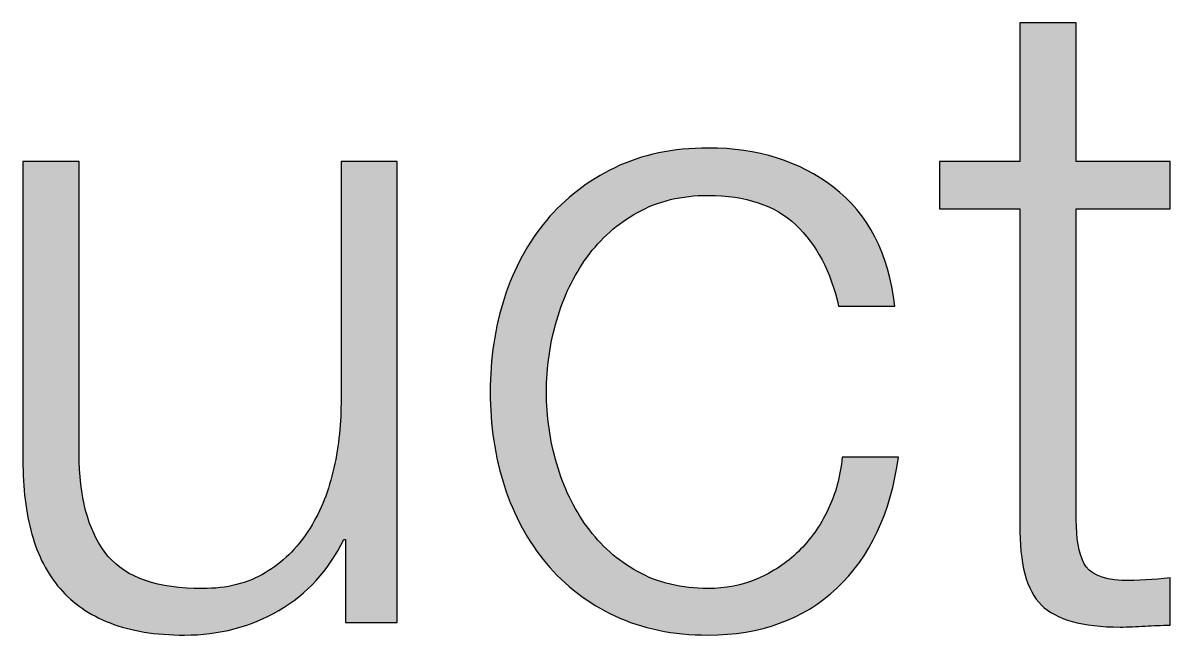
# Paper-space layout 'A3mask' of a CAD drawing. Extents: x 0 to 394, y 0 to 277.
# Drawn here: x 322.52 to 326.052, y 39.345 to 41.229 of the extents above; entities that cross this region are included whole.
import ezdxf
from ezdxf.enums import TextEntityAlignment as Align

# ---------------------------------------------------------------- set-up
doc = ezdxf.new("R2010")
doc.units = 0
doc.layers.get('0').update_dxf_attribs({"linetype": 'CONTINUOUS'})
doc.layers.get('Defpoints').update_dxf_attribs({"linetype": 'CONTINUOUS'})
doc.layers.add('JPP_Mask', color=7, linetype='CONTINUOUS')
doc.styles.add('JPP', font='arial.ttf')

# ---------------------------------------------------------------- blocks, each defined once
blk = doc.blocks.new('A3mask')
at = {"true_color": 0x004a91}
h = blk.add_hatch(color=154, dxfattribs=at)
edge = h.paths.add_edge_path()
edge.add_spline(control_points=[(326.0515, 40.7295), (326.0515, 40.766), (326.0515, 40.8024), (326.0515, 40.8024), (326.0515, 40.8024), (326.0334, 40.8024), (326.0064, 40.8024)], knot_values=[18.749925, 18.749925, 18.749925, 18.749925, 19.249925, 19.249925, 19.249925, 19.5, 19.5, 19.5, 19.5], degree=3, periodic=0)
edge.add_spline(control_points=[(326.0064, 40.8024), (325.9793, 40.8024), (325.9432, 40.8024), (325.9071, 40.8024)], knot_values=[18.49993, 18.49993, 18.49993, 18.49993, 18.749925, 18.749925, 18.749925, 18.749925], degree=3, periodic=0)
edge.add_spline(control_points=[(325.9071, 40.8024), (325.889, 40.8024), (325.871, 40.8024), (325.854, 40.8024)], knot_values=[18.374932, 18.374932, 18.374932, 18.374932, 18.49993, 18.49993, 18.49993, 18.49993], degree=3, periodic=0)
edge.add_spline(control_points=[(325.854, 40.8024), (325.8371, 40.8024), (325.8213, 40.8024), (325.8078, 40.8024)], knot_values=[18.249935, 18.249935, 18.249935, 18.249935, 18.374932, 18.374932, 18.374932, 18.374932], degree=3, periodic=0)
edge.add_spline(control_points=[(325.8078, 40.8024), (325.801, 40.8024), (325.7948, 40.8024), (325.7893, 40.8024)], knot_values=[18.187436, 18.187436, 18.187436, 18.187436, 18.249935, 18.249935, 18.249935, 18.249935], degree=3, periodic=0)
edge.add_spline(control_points=[(325.7893, 40.8024), (325.7838, 40.8024), (325.779, 40.8024), (325.7751, 40.8024)], knot_values=[18.124938, 18.124938, 18.124938, 18.124938, 18.187436, 18.187436, 18.187436, 18.187436], degree=3, periodic=0)
edge.add_spline(control_points=[(325.7751, 40.8024), (325.7731, 40.8024), (325.7713, 40.8024), (325.7698, 40.8024)], knot_values=[18.093688, 18.093688, 18.093688, 18.093688, 18.124938, 18.124938, 18.124938, 18.124938], degree=3, periodic=0)
edge.add_spline(control_points=[(325.7698, 40.8024), (325.7683, 40.8024), (325.767, 40.8024), (325.7659, 40.8024)], knot_values=[18.062439, 18.062439, 18.062439, 18.062439, 18.093688, 18.093688, 18.093688, 18.093688], degree=3, periodic=0)
edge.add_spline(control_points=[(325.7659, 40.8024), (325.7654, 40.8024), (325.7649, 40.8024), (325.7645, 40.8024)], knot_values=[18.046814, 18.046814, 18.046814, 18.046814, 18.062439, 18.062439, 18.062439, 18.062439], degree=3, periodic=0)
edge.add_spline(control_points=[(325.7645, 40.8024), (325.7641, 40.8024), (325.7638, 40.8024), (325.7635, 40.8024)], knot_values=[18.031189, 18.031189, 18.031189, 18.031189, 18.046814, 18.046814, 18.046814, 18.046814], degree=3, periodic=0)
edge.add_spline(control_points=[(325.7635, 40.8024), (325.7634, 40.8024), (325.7633, 40.8024), (325.7631, 40.8024)], knot_values=[18.023377, 18.023377, 18.023377, 18.023377, 18.031189, 18.031189, 18.031189, 18.031189], degree=3, periodic=0)
edge.add_spline(control_points=[(325.7631, 40.8024), (325.763, 40.8024), (325.763, 40.8024), (325.7629, 40.8024)], knot_values=[18.015565, 18.015565, 18.015565, 18.015565, 18.023377, 18.023377, 18.023377, 18.023377], degree=3, periodic=0)
edge.add_spline(control_points=[(325.7629, 40.8024), (325.7629, 40.8024), (325.7628, 40.8024), (325.7628, 40.8024)], knot_values=[18.011659, 18.011659, 18.011659, 18.011659, 18.015565, 18.015565, 18.015565, 18.015565], degree=3, periodic=0)
edge.add_spline(control_points=[(325.7628, 40.8024), (325.7628, 40.8024), (325.7628, 40.8024), (325.7627, 40.8024)], knot_values=[18.007752, 18.007752, 18.007752, 18.007752, 18.011659, 18.011659, 18.011659, 18.011659], degree=3, periodic=0)
edge.add_spline(control_points=[(325.7627, 40.8024), (325.7627, 40.8024), (325.7627, 40.8024), (325.7627, 40.8024)], knot_values=[18.005799, 18.005799, 18.005799, 18.005799, 18.007752, 18.007752, 18.007752, 18.007752], degree=3, periodic=0)
edge.add_spline(control_points=[(325.7627, 40.8024), (325.7627, 40.8024), (325.7627, 40.8024), (325.7627, 40.8024)], knot_values=[18.003846, 18.003846, 18.003846, 18.003846, 18.005799, 18.005799, 18.005799, 18.005799], degree=3, periodic=0)
edge.add_spline(control_points=[(325.7627, 40.8024), (325.7627, 40.8024), (325.7627, 40.8024), (325.7627, 40.8024)], knot_values=[18.00287, 18.00287, 18.00287, 18.00287, 18.003846, 18.003846, 18.003846, 18.003846], degree=3, periodic=0)
edge.add_spline(control_points=[(325.7627, 40.8024), (325.7627, 40.8024), (325.7627, 40.8024), (325.7627, 40.8024)], knot_values=[18.001893, 18.001893, 18.001893, 18.001893, 18.00287, 18.00287, 18.00287, 18.00287], degree=3, periodic=0)
edge.add_spline(control_points=[(325.7627, 40.8024), (325.7627, 40.8024), (325.7627, 40.8024), (325.7627, 40.8024)], knot_values=[18.001405, 18.001405, 18.001405, 18.001405, 18.001893, 18.001893, 18.001893, 18.001893], degree=3, periodic=0)
edge.add_spline(control_points=[(325.7627, 40.8024), (325.7627, 40.8024), (325.7627, 40.8024), (325.7627, 40.8024)], knot_values=[18.000917, 18.000917, 18.000917, 18.000917, 18.001405, 18.001405, 18.001405, 18.001405], degree=3, periodic=0)
edge.add_spline(control_points=[(325.7627, 40.8024), (325.7627, 40.8024), (325.7627, 40.8024), (325.7627, 40.8024), (325.7627, 40.8024), (325.7627, 40.8024), (325.7627, 40.8024)], knot_values=[17.99994, 17.99994, 17.99994, 17.99994, 18.000856, 18.000856, 18.000856, 18.000917, 18.000917, 18.000917, 18.000917], degree=3, periodic=0)
edge.add_spline(control_points=[(325.7627, 40.8024), (325.7627, 40.8024), (325.7627, 40.8291), (325.7627, 40.869)], knot_values=[17.749945, 17.749945, 17.749945, 17.749945, 17.99994, 17.99994, 17.99994, 17.99994], degree=3, periodic=0)
edge.add_spline(control_points=[(325.7627, 40.869), (325.7627, 40.909), (325.7627, 40.9623), (325.7627, 41.0156)], knot_values=[17.49995, 17.49995, 17.49995, 17.49995, 17.749945, 17.749945, 17.749945, 17.749945], degree=3, periodic=0)
edge.add_spline(control_points=[(325.7627, 41.0156), (325.7627, 41.0422), (325.7627, 41.0689), (325.7627, 41.0939)], knot_values=[17.374952, 17.374952, 17.374952, 17.374952, 17.49995, 17.49995, 17.49995, 17.49995], degree=3, periodic=0)
edge.add_spline(control_points=[(325.7627, 41.0939), (325.7627, 41.1188), (325.7627, 41.1422), (325.7627, 41.1621)], knot_values=[17.249955, 17.249955, 17.249955, 17.249955, 17.374952, 17.374952, 17.374952, 17.374952], degree=3, periodic=0)
edge.add_spline(control_points=[(325.7627, 41.1621), (325.7627, 41.1721), (325.7627, 41.1813), (325.7627, 41.1894)], knot_values=[17.187456, 17.187456, 17.187456, 17.187456, 17.249955, 17.249955, 17.249955, 17.249955], degree=3, periodic=0)
edge.add_spline(control_points=[(325.7627, 41.1894), (325.7627, 41.1975), (325.7627, 41.2046), (325.7627, 41.2104)], knot_values=[17.124958, 17.124958, 17.124958, 17.124958, 17.187456, 17.187456, 17.187456, 17.187456], degree=3, periodic=0)
edge.add_spline(control_points=[(325.7627, 41.2104), (325.7627, 41.2133), (325.7627, 41.2159), (325.7627, 41.2182)], knot_values=[17.093708, 17.093708, 17.093708, 17.093708, 17.124958, 17.124958, 17.124958, 17.124958], degree=3, periodic=0)
edge.add_spline(control_points=[(325.7627, 41.2182), (325.7627, 41.2205), (325.7627, 41.2224), (325.7627, 41.2239)], knot_values=[17.062459, 17.062459, 17.062459, 17.062459, 17.093708, 17.093708, 17.093708, 17.093708], degree=3, periodic=0)
edge.add_spline(control_points=[(325.7627, 41.2287), (325.7627, 41.2287), (325.7627, 41.2287), (325.7627, 41.2287), (325.7627, 41.2287), (325.7627, 41.2287), (325.7627, 41.2287)], knot_values=[16.999959, 16.999959, 16.999959, 16.999959, 17, 17, 17, 17.000692, 17.000692, 17.000692, 17.000692], degree=3, periodic=0)
edge.add_spline(control_points=[(325.7627, 41.2287), (325.7627, 41.2287), (325.7518, 41.2287), (325.7356, 41.2287)], knot_values=[16.749965, 16.749965, 16.749965, 16.749965, 16.999959, 16.999959, 16.999959, 16.999959], degree=3, periodic=0)
edge.add_spline(control_points=[(325.7356, 41.2287), (325.7194, 41.2287), (325.6977, 41.2287), (325.676, 41.2287)], knot_values=[16.49997, 16.49997, 16.49997, 16.49997, 16.749965, 16.749965, 16.749965, 16.749965], degree=3, periodic=0)
edge.add_spline(control_points=[(325.676, 41.2287), (325.6652, 41.2287), (325.6544, 41.2287), (325.6442, 41.2287)], knot_values=[16.374972, 16.374972, 16.374972, 16.374972, 16.49997, 16.49997, 16.49997, 16.49997], degree=3, periodic=0)
edge.add_spline(control_points=[(325.6442, 41.2287), (325.6341, 41.2287), (325.6246, 41.2287), (325.6165, 41.2287)], knot_values=[16.249975, 16.249975, 16.249975, 16.249975, 16.374972, 16.374972, 16.374972, 16.374972], degree=3, periodic=0)
edge.add_spline(control_points=[(325.6165, 41.2287), (325.6124, 41.2287), (325.6087, 41.2287), (325.6054, 41.2287)], knot_values=[16.187476, 16.187476, 16.187476, 16.187476, 16.249975, 16.249975, 16.249975, 16.249975], degree=3, periodic=0)
edge.add_spline(control_points=[(325.6054, 41.2287), (325.6021, 41.2287), (325.5992, 41.2287), (325.5969, 41.2287)], knot_values=[16.124977, 16.124977, 16.124977, 16.124977, 16.187476, 16.187476, 16.187476, 16.187476], degree=3, periodic=0)
edge.add_spline(control_points=[(325.5937, 41.2287), (325.5928, 41.2287), (325.592, 41.2287), (325.5914, 41.2287)], knot_values=[16.062479, 16.062479, 16.062479, 16.062479, 16.093728, 16.093728, 16.093728, 16.093728], degree=3, periodic=0)
edge.add_spline(control_points=[(325.5894, 41.2287), (325.5894, 41.2287), (325.5894, 41.2287), (325.5894, 41.2287), (325.5894, 41.2287), (325.5894, 41.2287), (325.5894, 41.2287)], knot_values=[15.99998, 15.99998, 15.99998, 15.99998, 16.001424, 16.001424, 16.001424, 16.001445, 16.001445, 16.001445, 16.001445], degree=3, periodic=0)
edge.add_spline(control_points=[(325.5894, 41.2287), (325.5894, 41.2287), (325.5894, 41.1221), (325.5894, 41.0156)], knot_values=[15.49999, 15.49999, 15.49999, 15.49999, 15.99998, 15.99998, 15.99998, 15.99998], degree=3, periodic=0)
edge.add_spline(control_points=[(325.5894, 41.0156), (325.5894, 40.909), (325.5894, 40.8024), (325.5894, 40.8024), (325.5894, 40.8024), (325.5894, 40.8024), (325.5894, 40.8024)], knot_values=[14.999268, 14.999268, 14.999268, 14.999268, 15.499258, 15.499258, 15.499258, 15.49999, 15.49999, 15.49999, 15.49999], degree=3, periodic=0)
edge.add_spline(control_points=[(325.5866, 40.8024), (325.5857, 40.8024), (325.5846, 40.8024), (325.5833, 40.8024)], knot_values=[14.906252, 14.906252, 14.906252, 14.906252, 14.937501, 14.937501, 14.937501, 14.937501], degree=3, periodic=0)
edge.add_spline(control_points=[(325.5833, 40.8024), (325.582, 40.8024), (325.5805, 40.8024), (325.5788, 40.8024)], knot_values=[14.875002, 14.875002, 14.875002, 14.875002, 14.906252, 14.906252, 14.906252, 14.906252], degree=3, periodic=0)
edge.add_spline(control_points=[(325.5788, 40.8024), (325.5754, 40.8024), (325.5713, 40.8024), (325.5666, 40.8024)], knot_values=[14.812504, 14.812504, 14.812504, 14.812504, 14.875002, 14.875002, 14.875002, 14.875002], degree=3, periodic=0)
edge.add_spline(control_points=[(325.5666, 40.8024), (325.5619, 40.8024), (325.5565, 40.8024), (325.5507, 40.8024)], knot_values=[14.750005, 14.750005, 14.750005, 14.750005, 14.812504, 14.812504, 14.812504, 14.812504], degree=3, periodic=0)
edge.add_spline(control_points=[(325.5507, 40.8024), (325.5391, 40.8024), (325.5256, 40.8024), (325.5111, 40.8024)], knot_values=[14.625008, 14.625008, 14.625008, 14.625008, 14.750005, 14.750005, 14.750005, 14.750005], degree=3, periodic=0)
edge.add_spline(control_points=[(325.5111, 40.8024), (325.4966, 40.8024), (325.4811, 40.8024), (325.4656, 40.8024)], knot_values=[14.50001, 14.50001, 14.50001, 14.50001, 14.625008, 14.625008, 14.625008, 14.625008], degree=3, periodic=0)
edge.add_spline(control_points=[(325.4656, 40.8024), (325.4347, 40.8024), (325.4038, 40.8024), (325.3806, 40.8024)], knot_values=[14.250015, 14.250015, 14.250015, 14.250015, 14.50001, 14.50001, 14.50001, 14.50001], degree=3, periodic=0)
edge.add_spline(control_points=[(325.3806, 40.8024), (325.3573, 40.8024), (325.3419, 40.8024), (325.3419, 40.8024), (325.3419, 40.8024), (325.3419, 40.8024), (325.3419, 40.8024)], knot_values=[13.999043, 13.999043, 13.999043, 13.999043, 14.249058, 14.249058, 14.249058, 14.250015, 14.250015, 14.250015, 14.250015], degree=3, periodic=0)
edge.add_spline(control_points=[(325.3419, 40.8008), (325.3419, 40.8002), (325.3419, 40.7996), (325.3419, 40.7988)], knot_values=[13.906272, 13.906272, 13.906272, 13.906272, 13.937521, 13.937521, 13.937521, 13.937521], degree=3, periodic=0)
edge.add_spline(control_points=[(325.3419, 40.7961), (325.3419, 40.7942), (325.3419, 40.7917), (325.3419, 40.789)], knot_values=[13.812524, 13.812524, 13.812524, 13.812524, 13.875023, 13.875023, 13.875023, 13.875023], degree=3, periodic=0)
edge.add_spline(control_points=[(325.3419, 40.789), (325.3419, 40.7862), (325.3419, 40.7831), (325.3419, 40.7796)], knot_values=[13.750025, 13.750025, 13.750025, 13.750025, 13.812524, 13.812524, 13.812524, 13.812524], degree=3, periodic=0)
edge.add_spline(control_points=[(325.3419, 40.7796), (325.3419, 40.7728), (325.3419, 40.7648), (325.3419, 40.7563)], knot_values=[13.625027, 13.625027, 13.625027, 13.625027, 13.750025, 13.750025, 13.750025, 13.750025], degree=3, periodic=0)
edge.add_spline(control_points=[(325.3419, 40.7563), (325.3419, 40.7478), (325.3419, 40.7387), (325.3419, 40.7295)], knot_values=[13.50003, 13.50003, 13.50003, 13.50003, 13.625027, 13.625027, 13.625027, 13.625027], degree=3, periodic=0)
edge.add_spline(control_points=[(325.3419, 40.7295), (325.3419, 40.7113), (325.3419, 40.6931), (325.3419, 40.6794)], knot_values=[13.250035, 13.250035, 13.250035, 13.250035, 13.50003, 13.50003, 13.50003, 13.50003], degree=3, periodic=0)
edge.add_spline(control_points=[(325.3419, 40.6794), (325.3419, 40.6658), (325.3419, 40.6567), (325.3419, 40.6567), (325.3419, 40.6567), (325.3419, 40.6567), (325.3419, 40.6567)], knot_values=[12.999308, 12.999308, 12.999308, 12.999308, 13.249343, 13.249343, 13.249343, 13.250035, 13.250035, 13.250035, 13.250035], degree=3, periodic=0)
edge.add_spline(control_points=[(325.3446, 40.6567), (325.3456, 40.6567), (325.3467, 40.6567), (325.348, 40.6567)], knot_values=[12.906292, 12.906292, 12.906292, 12.906292, 12.937541, 12.937541, 12.937541, 12.937541], degree=3, periodic=0)
edge.add_spline(control_points=[(325.348, 40.6567), (325.3493, 40.6567), (325.3508, 40.6567), (325.3525, 40.6567)], knot_values=[12.875042, 12.875042, 12.875042, 12.875042, 12.906292, 12.906292, 12.906292, 12.906292], degree=3, periodic=0)
edge.add_spline(control_points=[(325.3525, 40.6567), (325.3559, 40.6567), (325.36, 40.6567), (325.3647, 40.6567)], knot_values=[12.812544, 12.812544, 12.812544, 12.812544, 12.875042, 12.875042, 12.875042, 12.875042], degree=3, periodic=0)
edge.add_spline(control_points=[(325.3647, 40.6567), (325.3694, 40.6567), (325.3747, 40.6567), (325.3805, 40.6567)], knot_values=[12.750045, 12.750045, 12.750045, 12.750045, 12.812544, 12.812544, 12.812544, 12.812544], degree=3, periodic=0)
edge.add_spline(control_points=[(325.3805, 40.6567), (325.3921, 40.6567), (325.4057, 40.6567), (325.4202, 40.6567)], knot_values=[12.625048, 12.625048, 12.625048, 12.625048, 12.750045, 12.750045, 12.750045, 12.750045], degree=3, periodic=0)
edge.add_spline(control_points=[(325.4202, 40.6567), (325.4347, 40.6567), (325.4502, 40.6567), (325.4656, 40.6567)], knot_values=[12.50005, 12.50005, 12.50005, 12.50005, 12.625048, 12.625048, 12.625048, 12.625048], degree=3, periodic=0)
edge.add_spline(control_points=[(325.4656, 40.6567), (325.4966, 40.6567), (325.5275, 40.6567), (325.5507, 40.6567)], knot_values=[12.250055, 12.250055, 12.250055, 12.250055, 12.50005, 12.50005, 12.50005, 12.50005], degree=3, periodic=0)
edge.add_spline(control_points=[(325.5507, 40.6567), (325.5739, 40.6567), (325.5894, 40.6567), (325.5894, 40.6567), (325.5894, 40.6567), (325.5894, 40.6567), (325.5894, 40.6567)], knot_values=[11.999694, 11.999694, 11.999694, 11.999694, 12.249749, 12.249749, 12.249749, 12.250055, 12.250055, 12.250055, 12.250055], degree=3, periodic=0)
edge.add_spline(control_points=[(325.5894, 40.6539), (325.5894, 40.653), (325.5894, 40.6518), (325.5894, 40.6505)], knot_values=[11.953186, 11.953186, 11.953186, 11.953186, 11.968811, 11.968811, 11.968811, 11.968811], degree=3, periodic=0)
edge.add_spline(control_points=[(325.5894, 40.6505), (325.5894, 40.6491), (325.5894, 40.6476), (325.5894, 40.6458)], knot_values=[11.937561, 11.937561, 11.937561, 11.937561, 11.953186, 11.953186, 11.953186, 11.953186], degree=3, periodic=0)
edge.add_spline(control_points=[(325.5894, 40.6458), (325.5894, 40.6422), (325.5894, 40.6379), (325.5894, 40.6327)], knot_values=[11.906312, 11.906312, 11.906312, 11.906312, 11.937561, 11.937561, 11.937561, 11.937561], degree=3, periodic=0)
edge.add_spline(control_points=[(325.5894, 40.6327), (325.5894, 40.6275), (325.5894, 40.6216), (325.5894, 40.615)], knot_values=[11.875063, 11.875063, 11.875063, 11.875063, 11.906312, 11.906312, 11.906312, 11.906312], degree=3, periodic=0)
edge.add_spline(control_points=[(325.5894, 40.615), (325.5894, 40.6017), (325.5894, 40.5856), (325.5894, 40.5671)], knot_values=[11.812564, 11.812564, 11.812564, 11.812564, 11.875063, 11.875063, 11.875063, 11.875063], degree=3, periodic=0)
edge.add_spline(control_points=[(325.5894, 40.5671), (325.5894, 40.5486), (325.5894, 40.5278), (325.5894, 40.505)], knot_values=[11.750065, 11.750065, 11.750065, 11.750065, 11.812564, 11.812564, 11.812564, 11.812564], degree=3, periodic=0)
edge.add_spline(control_points=[(325.5894, 40.505), (325.5894, 40.4595), (325.5894, 40.4064), (325.5894, 40.3495)], knot_values=[11.625068, 11.625068, 11.625068, 11.625068, 11.750065, 11.750065, 11.750065, 11.750065], degree=3, periodic=0)
edge.add_spline(control_points=[(325.5894, 40.3495), (325.5894, 40.2927), (325.5894, 40.232), (325.5894, 40.1713)], knot_values=[11.50007, 11.50007, 11.50007, 11.50007, 11.625068, 11.625068, 11.625068, 11.625068], degree=3, periodic=0)
edge.add_spline(control_points=[(325.5894, 40.1713), (325.5894, 40.0499), (325.5894, 39.9285), (325.5894, 39.8375)], knot_values=[11.250075, 11.250075, 11.250075, 11.250075, 11.50007, 11.50007, 11.50007, 11.50007], degree=3, periodic=0)
edge.add_spline(control_points=[(325.5894, 39.8375), (325.5894, 39.7464), (325.5894, 39.6857), (325.5894, 39.6857), (325.5876, 39.5647), (325.6096, 39.4816), (325.6554, 39.4369)], knot_values=[10, 10, 10, 10, 10.250075, 10.250075, 10.250075, 11.250075, 11.250075, 11.250075, 11.250075], degree=3, periodic=0)
edge.add_spline(control_points=[(325.6554, 39.4369), (325.7012, 39.3919), (325.7819, 39.3693), (325.8975, 39.3693)], knot_values=[9, 9, 9, 9, 10, 10, 10, 10], degree=3, periodic=0)
edge.add_spline(control_points=[(325.8975, 39.3693), (325.9231, 39.3693), (325.9488, 39.3703), (325.9745, 39.3722)], knot_values=[8, 8, 8, 8, 9, 9, 9, 9], degree=3, periodic=0)
edge.add_spline(control_points=[(325.9745, 39.3722), (326.0001, 39.374), (326.0258, 39.3748), (326.0515, 39.3748)], knot_values=[7, 7, 7, 7, 8, 8, 8, 8], degree=3, periodic=0)
edge.add_spline(control_points=[(326.0515, 39.3748), (326.0515, 39.3748), (326.0515, 39.5207), (326.0515, 39.5207), (326.002, 39.5152), (325.9525, 39.5124), (325.903, 39.5124)], knot_values=[5, 5, 5, 5, 6, 6, 6, 7, 7, 7, 7], degree=3, periodic=0)
edge.add_spline(control_points=[(325.903, 39.5124), (325.8406, 39.5161), (325.8016, 39.5339), (325.7861, 39.566)], knot_values=[4, 4, 4, 4, 5, 5, 5, 5], degree=3, periodic=0)
edge.add_spline(control_points=[(325.7861, 39.566), (325.7705, 39.5981), (325.7627, 39.6426), (325.7627, 39.6994)], knot_values=[3, 3, 3, 3, 4, 4, 4, 4], degree=3, periodic=0)
edge.add_spline(control_points=[(325.7627, 39.6994), (325.7627, 39.6994), (325.7627, 40.6567), (325.7627, 40.6567), (325.7627, 40.6567), (325.8349, 40.6567), (325.9071, 40.6567)], knot_values=[1.5, 1.5, 1.5, 1.5, 2.5, 2.5, 2.5, 3, 3, 3, 3], degree=3, periodic=0)
edge.add_spline(control_points=[(325.9071, 40.6567), (325.9793, 40.6567), (326.0515, 40.6567), (326.0515, 40.6567), (326.0515, 40.6567), (326.0515, 40.6931), (326.0515, 40.7295)], knot_values=[0.5, 0.5, 0.5, 0.5, 1, 1, 1, 1.5, 1.5, 1.5, 1.5], degree=3, periodic=0)
h = blk.add_hatch(color=154, dxfattribs=at)
edge = h.paths.add_edge_path()
edge.add_spline(control_points=[(324.1633, 39.8714), (324.1422, 39.9437), (324.1317, 40.0176), (324.1317, 40.0928), (324.1317, 40.168), (324.1422, 40.2417), (324.1633, 40.3142)], knot_values=[4, 4, 4, 4, 5, 5, 5, 6, 6, 6, 6], degree=3, periodic=0)
edge.add_spline(control_points=[(324.1633, 40.3142), (324.1843, 40.3866), (324.2156, 40.4513), (324.2568, 40.5081)], knot_values=[3, 3, 3, 3, 4, 4, 4, 4], degree=3, periodic=0)
edge.add_spline(control_points=[(324.2568, 40.5081), (324.2981, 40.5649), (324.3498, 40.6109), (324.4122, 40.6456)], knot_values=[2, 2, 2, 2, 3, 3, 3, 3], degree=3, periodic=0)
edge.add_spline(control_points=[(324.4122, 40.6456), (324.4745, 40.6804), (324.547, 40.698), (324.6295, 40.698)], knot_values=[1, 1, 1, 1, 2, 2, 2, 2], degree=3, periodic=0)
edge.add_spline(control_points=[(324.6295, 40.698), (324.745, 40.698), (324.8348, 40.6677), (324.899, 40.6072)], knot_values=[0, 0, 0, 0, 1, 1, 1, 1], degree=3, periodic=0)
edge.add_spline(control_points=[(324.899, 40.6072), (324.9632, 40.5467), (325.0072, 40.4631), (325.0311, 40.3569)], knot_values=[27, 27, 27, 27, 28, 28, 28, 28], degree=3, periodic=0)
edge.add_spline(control_points=[(325.0311, 40.3569), (325.0311, 40.3569), (325.2044, 40.3569), (325.2044, 40.3569), (325.1841, 40.52), (325.1214, 40.642), (325.0159, 40.7227)], knot_values=[25, 25, 25, 25, 26, 26, 26, 27, 27, 27, 27], degree=3, periodic=0)
edge.add_spline(control_points=[(325.0159, 40.7227), (324.9105, 40.8034), (324.7817, 40.8437), (324.6295, 40.8437)], knot_values=[24, 24, 24, 24, 25, 25, 25, 25], degree=3, periodic=0)
edge.add_spline(control_points=[(324.6295, 40.8437), (324.5213, 40.8437), (324.4255, 40.8235), (324.3421, 40.7832)], knot_values=[23, 23, 23, 23, 24, 24, 24, 24], degree=3, periodic=0)
edge.add_spline(control_points=[(324.3421, 40.7832), (324.2586, 40.7429), (324.1885, 40.6888), (324.1317, 40.6209)], knot_values=[22, 22, 22, 22, 23, 23, 23, 23], degree=3, periodic=0)
edge.add_spline(control_points=[(324.1317, 40.6209), (324.0748, 40.5531), (324.0317, 40.4737), (324.0024, 40.3829)], knot_values=[21, 21, 21, 21, 22, 22, 22, 22], degree=3, periodic=0)
edge.add_spline(control_points=[(324.0024, 40.3829), (323.973, 40.2922), (323.9584, 40.1954), (323.9584, 40.0928)], knot_values=[20, 20, 20, 20, 21, 21, 21, 21], degree=3, periodic=0)
edge.add_spline(control_points=[(323.9584, 40.0928), (323.9584, 39.99), (323.973, 39.8934), (324.0024, 39.8027)], knot_values=[19, 19, 19, 19, 20, 20, 20, 20], degree=3, periodic=0)
edge.add_spline(control_points=[(324.0024, 39.8027), (324.0317, 39.7119), (324.0748, 39.6326), (324.1317, 39.5647)], knot_values=[18, 18, 18, 18, 19, 19, 19, 19], degree=3, periodic=0)
edge.add_spline(control_points=[(324.1317, 39.5647), (324.1885, 39.4968), (324.2586, 39.4432), (324.3421, 39.4038)], knot_values=[17, 17, 17, 17, 18, 18, 18, 18], degree=3, periodic=0)
edge.add_spline(control_points=[(324.3421, 39.4038), (324.4255, 39.3643), (324.5213, 39.3446), (324.6295, 39.3446)], knot_values=[16, 16, 16, 16, 17, 17, 17, 17], degree=3, periodic=0)
edge.add_spline(control_points=[(324.6295, 39.3446), (324.7908, 39.3446), (324.9229, 39.3927), (325.0256, 39.489), (325.1282, 39.5853), (325.1915, 39.7196), (325.2154, 39.8921)], knot_values=[14, 14, 14, 14, 15, 15, 15, 16, 16, 16, 16], degree=3, periodic=0)
edge.add_spline(control_points=[(325.2154, 39.8921), (325.2154, 39.8921), (325.0421, 39.8921), (325.0421, 39.8921), (325.0366, 39.8333), (325.0219, 39.7793), (324.9981, 39.7296)], knot_values=[12, 12, 12, 12, 13, 13, 13, 14, 14, 14, 14], degree=3, periodic=0)
edge.add_spline(control_points=[(324.9981, 39.7296), (324.9742, 39.6802), (324.944, 39.6376), (324.9073, 39.6018)], knot_values=[11, 11, 11, 11, 12, 12, 12, 12], degree=3, periodic=0)
edge.add_spline(control_points=[(324.9073, 39.6018), (324.8706, 39.566), (324.8284, 39.5381), (324.7808, 39.5179), (324.7331, 39.4977), (324.6827, 39.4877), (324.6295, 39.4877)], knot_values=[9, 9, 9, 9, 10, 10, 10, 11, 11, 11, 11], degree=3, periodic=0)
edge.add_spline(control_points=[(324.6295, 39.4877), (324.547, 39.4877), (324.4745, 39.505), (324.4122, 39.54)], knot_values=[8, 8, 8, 8, 9, 9, 9, 9], degree=3, periodic=0)
edge.add_spline(control_points=[(324.4122, 39.54), (324.3498, 39.5747), (324.2981, 39.6207), (324.2568, 39.6775)], knot_values=[7, 7, 7, 7, 8, 8, 8, 8], degree=3, periodic=0)
edge.add_spline(control_points=[(324.2568, 39.6775), (324.2156, 39.7343), (324.1843, 39.799), (324.1633, 39.8714)], knot_values=[6, 6, 6, 6, 7, 7, 7, 7], degree=3, periodic=0)
h = blk.add_hatch(color=154, dxfattribs=at)
edge = h.paths.add_edge_path()
edge.add_spline(control_points=[(322.6932, 39.8782), (322.6932, 39.8782), (322.6932, 40.8024), (322.6932, 40.8024), (322.6932, 40.8024), (322.6498, 40.8024), (322.6065, 40.8024)], knot_values=[9.5, 9.5, 9.5, 9.5, 10.5, 10.5, 10.5, 11, 11, 11, 11], degree=3, periodic=0)
edge.add_spline(control_points=[(322.6065, 40.8024), (322.5632, 40.8024), (322.5199, 40.8024), (322.5199, 40.8024), (322.5199, 40.8024), (322.5199, 40.5721), (322.5199, 40.3417)], knot_values=[8.5, 8.5, 8.5, 8.5, 9, 9, 9, 9.5, 9.5, 9.5, 9.5], degree=3, periodic=0)
edge.add_spline(control_points=[(322.5199, 40.3417), (322.5199, 40.1114), (322.5199, 39.8811), (322.5199, 39.8811), (322.5199, 39.7967), (322.529, 39.7215), (322.5473, 39.6554), (322.5657, 39.5894), (322.5946, 39.5334), (322.634, 39.4877)], knot_values=[6, 6, 6, 6, 6.5, 6.5, 6.5, 7.5, 7.5, 7.5, 8.5, 8.5, 8.5, 8.5], degree=3, periodic=0)
edge.add_spline(control_points=[(322.634, 39.4877), (322.6734, 39.4419), (322.7248, 39.4066), (322.788, 39.3819)], knot_values=[5, 5, 5, 5, 6, 6, 6, 6], degree=3, periodic=0)
edge.add_spline(control_points=[(322.788, 39.3819), (322.8513, 39.357), (322.9278, 39.3446), (323.0177, 39.3446)], knot_values=[4, 4, 4, 4, 5, 5, 5, 5], degree=3, periodic=0)
edge.add_spline(control_points=[(323.0177, 39.3446), (323.124, 39.3446), (323.2208, 39.3698), (323.3079, 39.4203)], knot_values=[3, 3, 3, 3, 4, 4, 4, 4], degree=3, periodic=0)
edge.add_spline(control_points=[(323.3079, 39.4203), (323.3949, 39.4708), (323.4615, 39.5436), (323.5073, 39.6389)], knot_values=[2, 2, 2, 2, 3, 3, 3, 3], degree=3, periodic=0)
edge.add_spline(control_points=[(323.5073, 39.6389), (323.5073, 39.6389), (323.5128, 39.6389), (323.5128, 39.6389)], knot_values=[1.00001, 1.00001, 1.00001, 1.00001, 2, 2, 2, 2], degree=3, periodic=0)
edge.add_spline(control_points=[(323.5128, 39.6389), (323.5128, 39.6389), (323.5128, 39.575), (323.5128, 39.5111)], knot_values=[0.5, 0.5, 0.5, 0.5, 1, 1, 1, 1], degree=3, periodic=0)
edge.add_spline(control_points=[(323.5128, 39.5111), (323.5128, 39.4471), (323.5128, 39.3832), (323.5128, 39.3832), (323.5128, 39.3832), (323.5228, 39.3832), (323.5377, 39.3832)], knot_values=[20.749965, 20.749965, 20.749965, 20.749965, 21.249965, 21.249965, 21.249965, 21.5, 21.5, 21.5, 21.5], degree=3, periodic=0)
edge.add_spline(control_points=[(323.5377, 39.3832), (323.5527, 39.3832), (323.5726, 39.3832), (323.5926, 39.3832)], knot_values=[20.49997, 20.49997, 20.49997, 20.49997, 20.749965, 20.749965, 20.749965, 20.749965], degree=3, periodic=0)
edge.add_spline(control_points=[(323.5926, 39.3832), (323.6025, 39.3832), (323.6125, 39.3832), (323.6219, 39.3832)], knot_values=[20.374972, 20.374972, 20.374972, 20.374972, 20.49997, 20.49997, 20.49997, 20.49997], degree=3, periodic=0)
edge.add_spline(control_points=[(323.6219, 39.3832), (323.6312, 39.3832), (323.6399, 39.3832), (323.6474, 39.3832)], knot_values=[20.249975, 20.249975, 20.249975, 20.249975, 20.374972, 20.374972, 20.374972, 20.374972], degree=3, periodic=0)
edge.add_spline(control_points=[(323.6474, 39.3832), (323.6511, 39.3832), (323.6546, 39.3832), (323.6576, 39.3832)], knot_values=[20.187476, 20.187476, 20.187476, 20.187476, 20.249975, 20.249975, 20.249975, 20.249975], degree=3, periodic=0)
edge.add_spline(control_points=[(323.6576, 39.3832), (323.6606, 39.3832), (323.6633, 39.3832), (323.6655, 39.3832)], knot_values=[20.124977, 20.124977, 20.124977, 20.124977, 20.187476, 20.187476, 20.187476, 20.187476], degree=3, periodic=0)
edge.add_spline(control_points=[(323.6684, 39.3832), (323.6692, 39.3832), (323.67, 39.3832), (323.6705, 39.3832)], knot_values=[20.062479, 20.062479, 20.062479, 20.062479, 20.093728, 20.093728, 20.093728, 20.093728], degree=3, periodic=0)
edge.add_spline(control_points=[(323.6723, 39.3832), (323.6723, 39.3832), (323.6723, 39.3832), (323.6723, 39.3832), (323.6723, 39.3832), (323.6723, 39.3832), (323.6723, 39.3832)], knot_values=[19.99998, 19.99998, 19.99998, 19.99998, 20.001425, 20.001425, 20.001425, 20.001445, 20.001445, 20.001445, 20.001445], degree=3, periodic=0)
edge.add_spline(control_points=[(323.6723, 39.3832), (323.6723, 39.3832), (323.6723, 39.738), (323.6723, 40.0928)], knot_values=[19.49999, 19.49999, 19.49999, 19.49999, 19.99998, 19.99998, 19.99998, 19.99998], degree=3, periodic=0)
edge.add_spline(control_points=[(323.6723, 40.0928), (323.6723, 40.4476), (323.6723, 40.8024), (323.6723, 40.8024), (323.6723, 40.8024), (323.6723, 40.8024), (323.6723, 40.8024)], knot_values=[18.999023, 18.999023, 18.999023, 18.999023, 19.499013, 19.499013, 19.499013, 19.49999, 19.49999, 19.49999, 19.49999], degree=3, periodic=0)
edge.add_spline(control_points=[(323.6704, 40.8024), (323.6697, 40.8024), (323.669, 40.8024), (323.668, 40.8024)], knot_values=[18.906252, 18.906252, 18.906252, 18.906252, 18.937501, 18.937501, 18.937501, 18.937501], degree=3, periodic=0)
edge.add_spline(control_points=[(323.6649, 40.8024), (323.6625, 40.8024), (323.6596, 40.8024), (323.6563, 40.8024)], knot_values=[18.812504, 18.812504, 18.812504, 18.812504, 18.875003, 18.875003, 18.875003, 18.875003], degree=3, periodic=0)
edge.add_spline(control_points=[(323.6563, 40.8024), (323.653, 40.8024), (323.6493, 40.8024), (323.6453, 40.8024)], knot_values=[18.750005, 18.750005, 18.750005, 18.750005, 18.812504, 18.812504, 18.812504, 18.812504], degree=3, periodic=0)
edge.add_spline(control_points=[(323.6453, 40.8024), (323.6371, 40.8024), (323.6277, 40.8024), (323.6175, 40.8024)], knot_values=[18.625007, 18.625007, 18.625007, 18.625007, 18.750005, 18.750005, 18.750005, 18.750005], degree=3, periodic=0)
edge.add_spline(control_points=[(323.6175, 40.8024), (323.6074, 40.8024), (323.5965, 40.8024), (323.5857, 40.8024)], knot_values=[18.50001, 18.50001, 18.50001, 18.50001, 18.625008, 18.625008, 18.625008, 18.625008], degree=3, periodic=0)
edge.add_spline(control_points=[(323.5857, 40.8024), (323.564, 40.8024), (323.5424, 40.8024), (323.5261, 40.8024)], knot_values=[18.250015, 18.250015, 18.250015, 18.250015, 18.50001, 18.50001, 18.50001, 18.50001], degree=3, periodic=0)
edge.add_spline(control_points=[(323.5261, 40.8024), (323.5099, 40.8024), (323.4991, 40.8024), (323.4991, 40.8024), (323.4991, 40.8024), (323.4991, 40.8024), (323.4991, 40.8024)], knot_values=[17.999532, 17.999532, 17.999532, 17.999532, 18.249547, 18.249547, 18.249547, 18.250015, 18.250015, 18.250015, 18.250015], degree=3, periodic=0)
edge.add_spline(control_points=[(323.4991, 40.8003), (323.4991, 40.7996), (323.4991, 40.7987), (323.4991, 40.7976)], knot_values=[17.953146, 17.953146, 17.953146, 17.953146, 17.968771, 17.968771, 17.968771, 17.968771], degree=3, periodic=0)
edge.add_spline(control_points=[(323.4991, 40.7976), (323.4991, 40.7966), (323.4991, 40.7954), (323.4991, 40.794)], knot_values=[17.937521, 17.937521, 17.937521, 17.937521, 17.953146, 17.953146, 17.953146, 17.953146], degree=3, periodic=0)
edge.add_spline(control_points=[(323.4991, 40.794), (323.4991, 40.7913), (323.4991, 40.7879), (323.4991, 40.784)], knot_values=[17.906272, 17.906272, 17.906272, 17.906272, 17.937521, 17.937521, 17.937521, 17.937521], degree=3, periodic=0)
edge.add_spline(control_points=[(323.4991, 40.784), (323.4991, 40.78), (323.4991, 40.7755), (323.4991, 40.7704)], knot_values=[17.875022, 17.875022, 17.875022, 17.875022, 17.906272, 17.906272, 17.906272, 17.906272], degree=3, periodic=0)
edge.add_spline(control_points=[(323.4991, 40.7704), (323.4991, 40.7602), (323.4991, 40.7478), (323.4991, 40.7336)], knot_values=[17.812524, 17.812524, 17.812524, 17.812524, 17.875022, 17.875022, 17.875022, 17.875022], degree=3, periodic=0)
edge.add_spline(control_points=[(323.4991, 40.7336), (323.4991, 40.7194), (323.4991, 40.7034), (323.4991, 40.686)], knot_values=[17.750025, 17.750025, 17.750025, 17.750025, 17.812524, 17.812524, 17.812524, 17.812524], degree=3, periodic=0)
edge.add_spline(control_points=[(323.4991, 40.686), (323.4991, 40.651), (323.4991, 40.6103), (323.4991, 40.5666)], knot_values=[17.625028, 17.625028, 17.625028, 17.625028, 17.750025, 17.750025, 17.750025, 17.750025], degree=3, periodic=0)
edge.add_spline(control_points=[(323.4991, 40.5666), (323.4991, 40.5229), (323.4991, 40.4763), (323.4991, 40.4298)], knot_values=[17.50003, 17.50003, 17.50003, 17.50003, 17.625028, 17.625028, 17.625028, 17.625028], degree=3, periodic=0)
edge.add_spline(control_points=[(323.4991, 40.4298), (323.4991, 40.3366), (323.4991, 40.2434), (323.4991, 40.1735)], knot_values=[17.250035, 17.250035, 17.250035, 17.250035, 17.50003, 17.50003, 17.50003, 17.50003], degree=3, periodic=0)
edge.add_spline(control_points=[(323.4991, 40.1735), (323.4991, 40.1036), (323.4991, 40.057), (323.4991, 40.057), (323.4991, 39.9855), (323.4908, 39.9153), (323.4743, 39.8466), (323.4578, 39.7779), (323.4321, 39.7169), (323.3973, 39.6636)], knot_values=[15, 15, 15, 15, 15.250035, 15.250035, 15.250035, 16.250035, 16.250035, 16.250035, 17.250035, 17.250035, 17.250035, 17.250035], degree=3, periodic=0)
edge.add_spline(control_points=[(323.3973, 39.6636), (323.3624, 39.6105), (323.3184, 39.5679), (323.2653, 39.5358)], knot_values=[14, 14, 14, 14, 15, 15, 15, 15], degree=3, periodic=0)
edge.add_spline(control_points=[(323.2653, 39.5358), (323.212, 39.5037), (323.1479, 39.4877), (323.0727, 39.4877)], knot_values=[13, 13, 13, 13, 14, 14, 14, 14], degree=3, periodic=0)
edge.add_spline(control_points=[(323.0727, 39.4877), (322.9352, 39.4877), (322.8384, 39.5207), (322.7825, 39.5868)], knot_values=[12, 12, 12, 12, 13, 13, 13, 13], degree=3, periodic=0)
edge.add_spline(control_points=[(322.7825, 39.5868), (322.7266, 39.6528), (322.6968, 39.7499), (322.6932, 39.8782)], knot_values=[11, 11, 11, 11, 12, 12, 12, 12], degree=3, periodic=0)
at = {"layer": 'Defpoints', "color": 154, "true_color": 0x004a91}
for points, knots in [([(326.0515, 40.8024), (326.0515, 40.8024), (326.0515, 40.6567), (326.0515, 40.6567), (326.0515, 40.6567), (325.7627, 40.6567), (325.7627, 40.6567), (325.7627, 40.6567), (325.7627, 39.6994), (325.7627, 39.6994), (325.7627, 39.6426), (325.7705, 39.5981), (325.7861, 39.566), (325.8016, 39.5339), (325.8406, 39.5161), (325.903, 39.5124), (325.9525, 39.5124), (326.002, 39.5152), (326.0515, 39.5207), (326.0515, 39.5207), (326.0515, 39.3748), (326.0515, 39.3748), (326.0258, 39.3748), (326.0001, 39.374), (325.9745, 39.3722), (325.9488, 39.3703), (325.9231, 39.3693), (325.8975, 39.3693), (325.7819, 39.3693), (325.7012, 39.3919), (325.6554, 39.4369), (325.6096, 39.4816), (325.5876, 39.5647), (325.5894, 39.6857), (325.5894, 39.6857), (325.5894, 40.6567), (325.5894, 40.6567), (325.5894, 40.6567), (325.3419, 40.6567), (325.3419, 40.6567), (325.3419, 40.6567), (325.3419, 40.8024), (325.3419, 40.8024), (325.3419, 40.8024), (325.5894, 40.8024), (325.5894, 40.8024), (325.5894, 40.8024), (325.5894, 41.2287), (325.5894, 41.2287), (325.5894, 41.2287), (325.7627, 41.2287), (325.7627, 41.2287), (325.7627, 41.2287), (325.7627, 40.8024), (325.7627, 40.8024), (325.7627, 40.8024), (326.0515, 40.8024), (326.0515, 40.8024)], [0, 0, 0, 0, 1, 1, 1, 2, 2, 2, 3, 3, 3, 4, 4, 4, 5, 5, 5, 6, 6, 6, 7, 7, 7, 8, 8, 8, 9, 9, 9, 10, 10, 10, 11, 11, 11, 12, 12, 12, 13, 13, 13, 14, 14, 14, 15, 15, 15, 16, 16, 16, 17, 17, 17, 18, 18, 18, 19, 19, 19, 19]), ([(324.899, 40.6072), (324.8348, 40.6677), (324.745, 40.698), (324.6295, 40.698), (324.547, 40.698), (324.4745, 40.6804), (324.4122, 40.6456), (324.3498, 40.6109), (324.2981, 40.5649), (324.2568, 40.5081), (324.2156, 40.4513), (324.1843, 40.3866), (324.1633, 40.3142), (324.1422, 40.2417), (324.1317, 40.168), (324.1317, 40.0928), (324.1317, 40.0176), (324.1422, 39.9437), (324.1633, 39.8714), (324.1843, 39.799), (324.2156, 39.7343), (324.2568, 39.6775), (324.2981, 39.6207), (324.3498, 39.5747), (324.4122, 39.54), (324.4745, 39.505), (324.547, 39.4877), (324.6295, 39.4877), (324.6827, 39.4877), (324.7331, 39.4977), (324.7808, 39.5179), (324.8284, 39.5381), (324.8706, 39.566), (324.9073, 39.6018), (324.944, 39.6376), (324.9742, 39.6802), (324.9981, 39.7296), (325.0219, 39.7793), (325.0366, 39.8333), (325.0421, 39.8921), (325.0421, 39.8921), (325.2154, 39.8921), (325.2154, 39.8921), (325.1915, 39.7196), (325.1282, 39.5853), (325.0256, 39.489), (324.9229, 39.3927), (324.7908, 39.3446), (324.6295, 39.3446), (324.5213, 39.3446), (324.4255, 39.3643), (324.3421, 39.4038), (324.2586, 39.4432), (324.1885, 39.4968), (324.1317, 39.5647), (324.0748, 39.6326), (324.0317, 39.7119), (324.0024, 39.8027), (323.973, 39.8934), (323.9584, 39.99), (323.9584, 40.0928), (323.9584, 40.1954), (323.973, 40.2922), (324.0024, 40.3829), (324.0317, 40.4737), (324.0748, 40.5531), (324.1317, 40.6209), (324.1885, 40.6888), (324.2586, 40.7429), (324.3421, 40.7832), (324.4255, 40.8235), (324.5213, 40.8437), (324.6295, 40.8437), (324.7817, 40.8437), (324.9105, 40.8034), (325.0159, 40.7227), (325.1214, 40.642), (325.1841, 40.52), (325.2044, 40.3569), (325.2044, 40.3569), (325.0311, 40.3569), (325.0311, 40.3569), (325.0072, 40.4631), (324.9632, 40.5467), (324.899, 40.6072)], [0, 0, 0, 0, 1, 1, 1, 2, 2, 2, 3, 3, 3, 4, 4, 4, 5, 5, 5, 6, 6, 6, 7, 7, 7, 8, 8, 8, 9, 9, 9, 10, 10, 10, 11, 11, 11, 12, 12, 12, 13, 13, 13, 14, 14, 14, 15, 15, 15, 16, 16, 16, 17, 17, 17, 18, 18, 18, 19, 19, 19, 20, 20, 20, 21, 21, 21, 22, 22, 22, 23, 23, 23, 24, 24, 24, 25, 25, 25, 26, 26, 26, 27, 27, 27, 28, 28, 28, 28]), ([(323.5128, 39.3832), (323.5128, 39.3832), (323.5128, 39.6389), (323.5128, 39.6389), (323.5128, 39.6389), (323.5073, 39.6389), (323.5073, 39.6389), (323.4615, 39.5436), (323.3949, 39.4708), (323.3079, 39.4203), (323.2208, 39.3698), (323.124, 39.3446), (323.0177, 39.3446), (322.9278, 39.3446), (322.8513, 39.357), (322.788, 39.3819), (322.7248, 39.4066), (322.6734, 39.4419), (322.634, 39.4877), (322.5946, 39.5334), (322.5657, 39.5894), (322.5473, 39.6554), (322.529, 39.7215), (322.5199, 39.7967), (322.5199, 39.8811), (322.5199, 39.8811), (322.5199, 40.8024), (322.5199, 40.8024), (322.5199, 40.8024), (322.6932, 40.8024), (322.6932, 40.8024), (322.6932, 40.8024), (322.6932, 39.8782), (322.6932, 39.8782), (322.6968, 39.7499), (322.7266, 39.6528), (322.7825, 39.5868), (322.8384, 39.5207), (322.9352, 39.4877), (323.0727, 39.4877), (323.1479, 39.4877), (323.212, 39.5037), (323.2653, 39.5358), (323.3184, 39.5679), (323.3624, 39.6105), (323.3973, 39.6636), (323.4321, 39.7169), (323.4578, 39.7779), (323.4743, 39.8466), (323.4908, 39.9153), (323.4991, 39.9855), (323.4991, 40.057), (323.4991, 40.057), (323.4991, 40.8024), (323.4991, 40.8024), (323.4991, 40.8024), (323.6723, 40.8024), (323.6723, 40.8024), (323.6723, 40.8024), (323.6723, 39.3832), (323.6723, 39.3832), (323.6723, 39.3832), (323.5128, 39.3832), (323.5128, 39.3832)], [0, 0, 0, 0, 1, 1, 1, 2, 2, 2, 3, 3, 3, 4, 4, 4, 5, 5, 5, 6, 6, 6, 7, 7, 7, 8, 8, 8, 9, 9, 9, 10, 10, 10, 11, 11, 11, 12, 12, 12, 13, 13, 13, 14, 14, 14, 15, 15, 15, 16, 16, 16, 17, 17, 17, 18, 18, 18, 19, 19, 19, 20, 20, 20, 21, 21, 21, 21])]:
    blk.add_open_spline(points, degree=3, knots=knots, dxfattribs=at)
at = {"color": 7, "style": 'JPP'}
for tag, p in [('Client', (361.62, 56.35)), ('Project1', (361.62, 44.1)), ('Project2', (361.62, 40.425)), ('Project3', (361.62, 36.75)), ('Title1', (361.62, 28.175)), ('Title2', (361.62, 24.5)), ('Title3', (361.62, 20.825)), ('Status', (308.7, 3.675))]:
    blk.add_attdef(tag, text='', height=1.7, dxfattribs=at).set_placement(p, align=Align.MIDDLE_LEFT)
at = {"color": 2, "style": 'JPP'}
for tag, p in [('Scale', (322.175, 12.25)), ('Checked', (366.275, 12.25)), ('Drawn', (344.225, 12.25)), ('Date', (388.325, 12.25))]:
    blk.add_attdef(tag, text='', height=1, dxfattribs=at).set_placement(p, align=Align.MIDDLE_CENTER)
at = {"color": 6, "style": 'JPP'}
for tag, p in [('Ref', (352.8, 3.675)), ('DrgNo.', (373.38, 3.675))]:
    blk.add_attdef(tag, text='', height=2, dxfattribs=at).set_placement(p, align=Align.MIDDLE_LEFT)
blk.add_attdef('Rev', text='', height=2, dxfattribs=at).set_placement((390.1746, 3.675), align=Align.MIDDLE_CENTER)

psp = doc.layouts.new('A3mask')

# ---------------------------------------------------------------- block references
at = {"layer": 'JPP_Mask'}
psp.add_blockref('A3mask', (0, 0), dxfattribs=at)

doc.saveas('drawing.dxf')
